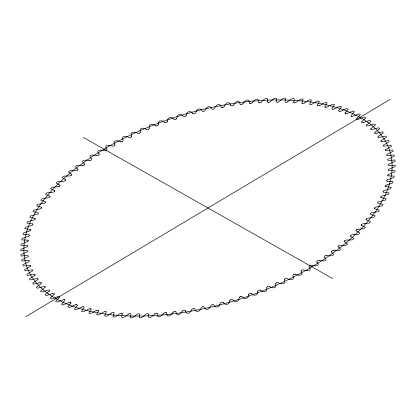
<?xml version="1.0" encoding="UTF-8"?>
<svg xmlns="http://www.w3.org/2000/svg" width="416" height="416" viewBox="0 0 416 416"><rect width="100%" height="100%" fill="white"/><g stroke="black" fill="none" stroke-linecap="round" stroke-linejoin="round"><path stroke-width="0.62" d="M158.309 124.816C157.643 120.276 161.954 119.652 164.757 122.429M257.691 291.184C258.357 295.724 254.046 296.348 251.243 293.571M148.398 314.2C147.399 320.642 152.568 316.493 154.736 313.888M267.602 101.8C268.601 95.358 263.432 99.507 261.264 102.112M167.497 121.456C167.248 117.052 171.356 116.137 174.028 119.236M248.503 294.544C248.752 298.948 244.644 299.863 241.972 296.764M139.516 314.387C137.909 320.975 143.458 316.789 145.746 314.283A1.477 0.749 -17.3 0 1 147.28 313.654M276.484 101.613C278.091 95.025 272.542 99.211 270.254 101.717A1.477 0.749 -17.3 0 1 268.72 102.346M28.288 240.802L28.309 240.646A1.477 0.749 -17.3 0 0 27.472 240.089M387.712 175.198L387.691 175.354A1.477 0.749 -17.3 0 0 388.528 175.911M29.323 235.347L29.297 235.466A1.477 0.749 -17.3 0 1 28.179 236.376M386.688 180.617L386.714 180.508A1.477 0.749 -17.3 0 1 387.821 179.624M176.8 118.336C176.925 114.098 180.892 112.845 183.394 116.288A1.477 0.749 -17.3 0 0 184.782 116.433L184.798 116.397M239.2 297.664C239.075 301.902 235.108 303.155 232.606 299.712A1.477 0.749 -17.3 0 0 231.218 299.567L231.223 299.598M30.831 229.96L30.789 230.079A1.477 0.749 -17.3 0 1 29.609 230.974M385.185 186.004L385.221 185.895A1.477 0.749 -17.3 0 1 386.391 185.026M186.186 115.461C186.644 111.405 190.549 109.803 192.826 113.594M229.814 300.539C229.356 304.595 225.451 306.197 223.174 302.406M122.351 313.893C119.532 320.642 125.746 316.576 128.289 314.2M293.649 102.107C296.468 95.358 290.254 99.424 287.711 101.8M98.415 310.981L96.585 314.678L98.597 315.016L103.808 311.896A1.477 0.749 -17.3 0 1 105.425 311.47L105.565 311.527M317.585 105.019L319.415 101.322L317.403 100.984L312.192 104.104A1.477 0.749 -17.3 0 1 310.575 104.53L310.393 104.468M224.073 106.569C225.623 103.288 229.642 100.183 230.714 105.456M191.927 309.431C190.377 312.712 186.358 315.817 185.286 310.544M91.01 309.442L88.863 313.149L90.797 313.565L96.184 310.554M324.99 106.558L327.137 102.851L325.203 102.435L319.816 105.446M45.516 202.415L45.432 202.524A1.477 0.749 -17.3 0 1 43.982 203.304M370.557 213.486L370.599 213.434A1.477 0.749 -17.3 0 1 372.018 212.696M233.501 105.03C235.206 101.936 239.512 98.54 240.094 104.114M182.499 310.97C180.794 314.064 176.488 317.46 175.906 311.886M83.923 307.627L81.468 311.34L83.32 311.828L88.873 308.932A1.477 0.749 -17.3 0 1 90.496 308.599L90.672 308.677M332.077 108.373L334.532 104.66L332.68 104.172L327.127 107.068A1.477 0.749 -17.3 0 1 325.504 107.401L325.348 107.328M366.252 219.014L366.298 218.956A1.477 0.749 -17.3 0 1 367.754 218.254L374.01 217.329L375.149 215.868L370.791 214.37A1.477 0.749 -17.3 0 1 370.427 213.595M242.861 103.771C244.702 100.844 249.33 97.224 249.387 103.054M173.139 312.229C171.298 315.156 166.67 318.776 166.613 312.946M366.231 219.04L366.174 219.107A1.477 0.749 -17.3 0 0 366.366 219.939M77.178 305.536L74.422 309.244L76.18 309.8L81.884 307.034M338.822 110.464L341.578 106.756L339.82 106.2L334.116 108.966M252.122 102.794C254.088 100.012 259.069 96.231 258.565 102.284M163.878 313.206C161.912 315.988 156.931 319.769 157.435 313.716M54.434 191.547L54.584 191.386A1.477 0.749 -17.3 0 0 54.465 190.544M361.566 224.453L361.416 224.614A1.477 0.749 -17.3 0 0 361.535 225.456M70.793 303.176L67.74 306.868L69.404 307.497L75.244 304.866M345.207 112.824L348.26 109.132L346.596 108.503L340.756 111.134M59.738 185.952L59.618 186.072A1.477 0.749 -17.3 0 1 58.068 186.737M356.252 230.058L356.408 229.902A1.477 0.749 -17.3 0 1 357.932 229.263M65.307 180.565L65.192 180.674A1.477 0.749 -17.3 0 1 63.606 181.308L57.564 181.662L56.098 183.087L59.68 185.094M59.16 297.69L55.552 301.314L57.013 302.078L63.071 299.733A1.477 0.749 -17.3 0 1 64.646 299.588M356.84 118.31L360.448 114.686L358.987 113.922L352.929 116.267A1.477 0.749 -17.3 0 1 351.354 116.412M350.849 235.29L350.834 235.3A1.477 0.749 -17.3 0 1 352.394 234.692L358.436 234.338L359.902 232.913L356.32 230.906M71.136 175.37L71.287 175.24A1.477 0.749 -17.3 0 0 71.422 174.34M344.807 240.682L344.713 240.76A1.477 0.749 -17.3 0 0 344.578 241.66M53.955 294.57L50.071 298.152L51.428 298.979L57.574 296.79M362.045 121.43L365.929 117.848L364.572 117.021L358.426 119.21A1.477 0.749 -17.3 0 1 356.84 119.288A1.477 0.749 -17.3 0 1 356.902 118.362M338.473 245.903L338.536 245.851A1.477 0.749 -17.3 0 1 340.153 245.31L345.961 245.346L347.636 243.963L344.614 241.639M77.449 170.16L77.464 170.149A1.477 0.749 -17.3 0 1 75.847 170.69L70.039 170.654L68.364 172.037L71.386 174.361M49.166 291.216L45.027 294.741L46.27 295.63L52.489 293.597M366.834 124.784L370.973 121.259L369.73 120.37L363.511 122.403M84.152 165.027L84.167 165.017A1.477 0.749 -17.3 0 1 82.519 165.526M331.744 251.046L331.848 250.973A1.477 0.749 -17.3 0 1 333.481 250.474M44.814 287.628L40.43 291.091L41.558 292.042L47.83 290.176A1.477 0.749 -17.3 0 1 49.322 290.181M371.186 128.372L375.57 124.909L374.442 123.958L368.17 125.824A1.477 0.749 -17.3 0 1 366.678 125.819M304.288 103.048L309.301 99.824L311.392 100.095L309.878 103.761A1.477 0.749 -17.3 0 0 310.341 104.494M111.712 312.952L106.699 316.176L104.608 315.905L106.122 312.239A1.477 0.749 -17.3 0 0 105.659 311.506M40.908 283.826L36.296 287.217L37.305 288.22L43.607 286.525A1.477 0.749 -17.3 0 1 45.063 286.577L45.136 286.712M375.092 132.174L379.704 128.783L378.695 127.78L372.393 129.475A1.477 0.749 -17.3 0 1 370.937 129.423L370.874 129.293M317.304 260.952L317.288 260.962A1.477 0.749 -17.3 0 0 316.82 261.908M98.582 155.121L98.712 155.038A1.477 0.749 -17.3 0 0 99.18 154.092M37.461 279.817L32.625 283.119L33.514 284.18L39.837 282.662M378.539 136.183L383.375 132.881L382.486 131.82L376.163 133.338M106.345 150.327L106.137 150.452A1.477 0.749 -17.3 0 1 104.525 150.795C101.275 149.802 94.708 149.396 99.138 154.112M309.785 265.595L309.863 265.548A1.477 0.749 -17.3 0 1 311.475 265.205C314.725 266.198 321.292 266.604 316.862 261.888M25.589 316.784L390.411 99.216M34.481 275.61L29.437 278.819L29.692 279.193L30.207 279.932L36.525 278.59A1.477 0.749 -17.3 0 1 37.903 278.746M381.519 140.39L386.563 137.181L386.308 136.807L385.793 136.068L379.475 137.41A1.477 0.749 -17.3 0 1 378.097 137.254M293.675 274.56L293.758 274.518A1.477 0.749 -17.3 0 1 295.355 274.269M122.387 141.409L122.242 141.482A1.477 0.749 -17.3 0 1 120.645 141.731M29.952 266.656L24.544 269.651L24.71 270.057L25.054 270.858L31.325 269.885A1.477 0.749 -17.3 0 1 32.604 270.135M386.048 149.344L391.456 146.349L391.29 145.943L390.946 145.142L384.675 146.115A1.477 0.749 -17.3 0 1 383.396 145.865M285.085 278.855L285.106 278.845A1.477 0.749 -17.3 0 0 284.31 279.796M130.66 137.264L130.894 137.155A1.477 0.749 -17.3 0 0 131.69 136.204M276.453 282.87L276.474 282.864A1.477 0.749 -17.3 0 0 275.6 283.806M347.032 113.573L352.992 111.077L354.557 111.774L351.218 115.44A1.477 0.749 -17.3 0 0 351.182 116.329M68.968 302.427L63.008 304.923L61.443 304.226L64.782 300.56A1.477 0.749 -17.3 0 0 64.818 299.671M276.624 282.797L276.708 282.755A1.477 0.749 -17.3 0 1 278.278 282.604C281.372 284.518 286.432 284.695 284.352 279.786M139.506 133.146L139.547 133.13A1.477 0.749 -17.3 0 0 140.4 132.194M139.334 133.224L139.313 133.234A1.477 0.749 -17.3 0 1 137.722 133.396C134.628 131.482 129.568 131.305 131.648 136.214M157.336 125.731L157.092 125.824A1.477 0.749 -17.3 0 1 155.568 125.876M258.887 290.186L258.908 290.176A1.477 0.749 -17.3 0 1 260.432 290.124M164.72 122.45A1.477 0.749 -17.3 0 0 166.223 122.476L166.26 122.429M27.227 241.686L21.154 244.01L21.018 245.388L26.863 245.378A1.477 0.749 -17.3 0 1 27.841 245.856M388.773 174.314L394.846 171.99L394.982 170.612L389.137 170.622A1.477 0.749 -17.3 0 1 388.159 170.144M249.766 293.561L249.787 293.556A1.477 0.749 -17.3 0 1 251.28 293.55M240.276 296.785L240.552 296.696M28.168 236.356L22.012 238.529L21.746 239.933L27.456 240.11M387.832 179.644L393.988 177.471L394.254 176.067L388.544 175.89M186.228 115.456A1.477 0.749 -17.3 0 1 185.063 116.35L184.938 116.355M230.948 299.676L230.974 299.671A1.477 0.749 -17.3 0 0 229.772 300.544M29.604 230.948L23.379 232.96L22.984 234.385L28.543 234.759M386.396 185.052L392.621 183.04L393.016 181.615L387.457 181.241M202.758 306.805L202.691 306.821A1.477 0.749 -17.3 0 0 201.354 307.611C200.07 311.132 196.212 313.83 194.73 308.916M221.27 107.084C219.762 102.138 215.972 104.9 214.604 108.389A1.477 0.749 -17.3 0 1 213.309 109.21L213.028 109.242A1.477 0.749 -17.3 0 1 211.749 108.997C210.174 104.478 206.086 106.834 205.114 110.484A1.477 0.749 -17.3 0 1 203.871 111.327M202.784 306.8L202.972 306.758A1.477 0.749 -17.3 0 1 204.251 307.003C205.826 311.522 209.914 309.166 210.886 305.516A1.477 0.749 -17.3 0 1 212.129 304.673M222.732 107.333L222.456 107.385M231.91 105.794L231.863 105.804A1.477 0.749 -17.3 0 1 230.672 105.472M43.992 203.278L37.69 204.417L36.67 205.878L41.262 207.199M372.008 212.722L378.31 211.583L379.33 210.122L374.738 208.801M184.137 310.196L184.158 310.19A1.477 0.749 -17.3 0 1 185.328 310.528M241.228 104.499L241.16 104.51A1.477 0.749 -17.3 0 1 240.053 104.125M387.941 155.501L394.092 154.908L394.264 155.766L394.347 156.192L388.622 158.943A1.477 0.749 -17.3 0 0 387.707 159.874M28.059 260.499L21.908 261.092L21.819 260.666L21.653 259.808L27.378 257.057A1.477 0.749 -17.3 0 0 28.293 256.126M174.746 311.501L174.84 311.49A1.477 0.749 -17.3 0 1 175.947 311.875M252.158 102.799A1.477 0.749 -17.3 0 1 250.65 103.501L250.39 103.496M165.428 312.525L165.36 312.53A1.477 0.749 -17.3 0 0 163.842 313.201M259.548 102.762L259.771 102.747A1.477 0.749 -17.3 0 0 261.295 102.118M156.426 313.238L156.494 313.238A1.477 0.749 -17.3 0 1 157.477 313.706M58.079 186.711L51.943 187.278L50.575 188.718L54.434 190.564M357.921 229.289L364.057 228.722L365.425 227.282L361.566 225.436M156.317 313.248L156.27 313.248A1.477 0.749 -17.3 0 0 154.705 313.882M259.704 102.752L259.506 102.762A1.477 0.749 -17.3 0 1 258.523 102.294M268.715 102.315L268.476 102.326M277.436 102.175L277.306 102.175A1.477 0.749 -17.3 0 1 276.442 101.618M277.477 102.175L277.54 102.175A1.477 0.749 -17.3 0 0 279.11 101.618C281.476 99.138 287.399 95.056 285.173 101.712A1.477 0.749 -17.3 0 0 285.875 102.346M121.451 313.238L121.514 313.243A1.477 0.749 -17.3 0 0 119.85 313.711L115.076 317.034L112.918 316.846L114.109 313.212A1.477 0.749 -17.3 0 0 113.563 312.51L113.469 312.536M294.362 102.747L294.549 102.762A1.477 0.749 -17.3 0 0 296.15 102.289L300.924 98.966L303.082 99.154L301.891 102.788A1.477 0.749 -17.3 0 0 302.437 103.49L302.708 103.485M385.876 186.664L391.269 187.231L390.744 188.672L384.472 190.518A1.477 0.749 -17.3 0 0 383.188 191.344M30.124 229.336L24.731 228.769L25.256 227.328L31.528 225.482A1.477 0.749 -17.3 0 0 32.812 224.656M82.54 165.506C79.102 164.986 71.687 165.152 77.808 169.125M333.46 250.494C336.898 251.014 344.313 250.848 338.192 246.875M383.807 192.15L389.022 192.91L388.372 194.36L382.065 196.035A1.477 0.749 -17.3 0 0 380.728 196.836M32.193 223.85L26.978 223.09L27.628 221.64L33.935 219.965A1.477 0.749 -17.3 0 0 35.272 219.164M89.56 160.456C86.2 159.817 78.998 159.728 84.588 163.992M326.44 255.544C329.8 256.183 337.002 256.272 331.412 252.008M381.259 197.678L386.277 198.624L385.502 200.086L379.179 201.583A1.477 0.749 -17.3 0 0 377.796 202.358M34.741 218.322L29.723 217.376L30.498 215.914L36.821 214.417A1.477 0.749 -17.3 0 0 38.204 213.642M96.902 155.542C93.6 154.768 86.679 154.456 91.702 158.985A1.477 0.749 -17.3 0 1 91.395 159.916M319.098 260.458C322.4 261.232 329.321 261.544 324.298 257.015A1.477 0.749 -17.3 0 1 324.605 256.084M97.776 310.206L97.812 310.211A1.477 0.749 -17.3 0 0 96.164 310.544M97.921 310.232L97.999 310.248A1.477 0.749 -17.3 0 1 98.457 310.981M318.188 105.789L318.204 105.794A1.477 0.749 -17.3 0 0 319.836 105.456M318.022 105.758L318.001 105.752A1.477 0.749 -17.3 0 1 317.543 105.019M120.671 141.705C117.499 140.332 111.654 139.979 114.884 144.815M295.329 274.295C298.501 275.668 304.346 276.021 301.116 271.185M76.814 304.652L76.861 304.668A1.477 0.749 -17.3 0 0 75.228 304.85M76.939 304.699L77.007 304.72A1.477 0.749 -17.3 0 1 77.215 305.536M366.397 219.918L370.51 221.593L369.257 223.044L363.043 223.803A1.477 0.749 -17.3 0 0 361.52 224.442M49.603 196.082L45.49 194.407L46.743 192.956L52.957 192.197A1.477 0.749 -17.3 0 0 54.48 191.558M345.467 113.729L345.301 113.662A1.477 0.749 -17.3 0 1 345.171 112.819M70.522 302.266L70.699 302.338A1.477 0.749 -17.3 0 1 70.829 303.181M146.593 129.506C143.489 127.395 138.83 127.286 140.358 132.205M269.407 286.494C272.511 288.605 277.17 288.714 275.642 283.795M350.662 236.309L353.969 238.482L352.399 239.886L346.45 240.068A1.477 0.749 -17.3 0 0 344.854 240.594M65.338 179.691L62.031 177.518L63.601 176.114L69.55 175.932A1.477 0.749 -17.3 0 0 71.146 175.406M83.304 137.389L332.696 278.611M155.605 125.856C152.708 123.386 148.132 123.765 149.25 128.398M260.395 290.144C263.292 292.614 267.868 292.235 266.75 287.602M41.241 282.828L41.309 282.906A1.477 0.749 -17.3 0 1 40.934 283.842M374.754 133.162L374.691 133.094A1.477 0.749 -17.3 0 1 375.066 132.158M309.13 266.614C312.941 271.32 306.717 271.034 303.519 269.849A1.477 0.749 -17.3 0 0 301.912 270.098M106.87 149.386C103.059 144.68 109.283 144.966 112.481 146.151A1.477 0.749 -17.3 0 0 114.088 145.902M106.912 149.37A1.477 0.749 -17.3 0 1 106.397 150.332M98.524 155.194A1.477 0.749 -17.3 0 1 96.876 155.563M91.177 160.066A1.477 0.749 -17.3 0 1 89.534 160.482M84.625 163.977A1.477 0.749 -17.3 0 1 84.36 164.913M77.844 169.104A1.477 0.749 -17.3 0 1 77.667 170.03M65.374 179.67A1.477 0.749 -17.3 0 1 65.369 180.56M59.717 185.073A1.477 0.749 -17.3 0 1 59.795 185.947M49.634 196.061A1.477 0.749 -17.3 0 1 49.884 196.882L49.738 197.002A1.477 0.749 -17.3 0 1 48.246 197.746L41.99 198.671L40.851 200.132L45.209 201.63A1.477 0.749 -17.3 0 1 45.573 202.405M41.288 207.173A1.477 0.749 -17.3 0 1 41.709 207.938M41.6 208.104A1.477 0.749 -17.3 0 1 40.17 208.874L33.857 210.168L32.958 211.63L37.768 212.768A1.477 0.749 -17.3 0 1 38.298 213.476M34.767 218.296A1.477 0.749 -17.3 0 1 35.35 218.998M32.214 223.824A1.477 0.749 -17.3 0 1 32.88 224.489M30.144 229.31A1.477 0.749 -17.3 0 1 30.888 229.939M28.564 234.733A1.477 0.749 -17.3 0 1 29.38 235.321M28.34 240.791A1.477 0.749 -17.3 0 1 27.238 241.701M27.83 246.012A1.477 0.749 -17.3 0 1 26.79 246.938L20.81 249.392L20.8 249.844L20.8 250.744L26.764 250.536A1.477 0.749 -17.3 0 1 27.81 250.973M27.815 251.129A1.477 0.749 -17.3 0 1 26.842 252.065L20.977 254.665L21.013 255.107L21.096 255.986L27.165 255.585A1.477 0.749 -17.3 0 1 28.272 255.975M28.064 260.473A1.477 0.749 -17.3 0 1 29.224 260.842M29.26 260.988A1.477 0.749 -17.3 0 1 28.439 261.945L22.844 264.805L22.968 265.226L23.228 266.053L29.448 265.268A1.477 0.749 -17.3 0 1 30.67 265.569M30.722 265.71A1.477 0.749 -17.3 0 1 29.973 266.672M32.666 270.27A1.477 0.749 -17.3 0 1 31.996 271.237L26.744 274.326L26.952 274.716L27.383 275.486L33.686 274.326A1.477 0.749 -17.3 0 1 35.017 274.529M35.095 274.659A1.477 0.749 -17.3 0 1 34.502 275.626M37.996 278.871A1.477 0.749 -17.3 0 1 37.482 279.833M39.832 282.641A1.477 0.749 -17.3 0 1 41.257 282.766M45.188 286.692A1.477 0.749 -17.3 0 1 44.84 287.638M49.457 290.285A1.477 0.749 -17.3 0 1 49.192 291.221M52.478 293.576A1.477 0.749 -17.3 0 1 54.012 293.556M54.158 293.649A1.477 0.749 -17.3 0 1 53.981 294.575M57.658 296.821A1.477 0.749 -17.3 0 1 59.254 296.764A1.477 0.749 -17.3 0 1 59.197 297.695M68.952 302.411A1.477 0.749 -17.3 0 1 70.559 302.234M81.869 307.018A1.477 0.749 -17.3 0 1 83.502 306.743M83.71 306.805A1.477 0.749 -17.3 0 1 83.959 307.627M90.709 308.646A1.477 0.749 -17.3 0 1 91.047 309.442M111.686 312.941A1.477 0.749 -17.3 0 1 113.318 312.484M121.727 313.227A1.477 0.749 -17.3 0 1 122.392 313.888M128.258 314.194A1.477 0.749 -17.3 0 1 129.87 313.643M130.125 313.654A1.477 0.749 -17.3 0 1 130.868 314.283C128.528 320.944 134.529 316.846 136.921 314.387A1.477 0.749 -17.3 0 1 138.481 313.794L138.715 313.825A1.477 0.749 -17.3 0 1 139.558 314.382M147.545 313.643A1.477 0.749 -17.3 0 1 148.439 314.189M165.625 312.473A1.477 0.749 -17.3 0 1 166.655 312.936M173.103 312.229A1.477 0.749 -17.3 0 1 174.574 311.496M182.458 310.97A1.477 0.749 -17.3 0 1 183.888 310.206M191.885 309.431A1.477 0.749 -17.3 0 1 193.268 308.636M193.549 308.584A1.477 0.749 -17.3 0 1 194.771 308.906M212.41 304.606A1.477 0.749 -17.3 0 1 213.741 304.829C215.644 309.015 219.643 307.003 220.366 303.16A1.477 0.749 -17.3 0 1 221.551 302.292M221.832 302.214A1.477 0.749 -17.3 0 1 223.21 302.39M239.158 297.669A1.477 0.749 -17.3 0 1 240.266 296.759M240.542 296.67A1.477 0.749 -17.3 0 1 242.008 296.743M248.461 294.549A1.477 0.749 -17.3 0 1 249.501 293.623M257.65 291.195A1.477 0.749 -17.3 0 1 258.622 290.254M266.708 287.612A1.477 0.749 -17.3 0 1 267.608 286.66M267.873 286.551A1.477 0.749 -17.3 0 1 269.438 286.473M285.319 278.71A1.477 0.749 -17.3 0 1 286.926 278.533C290.051 280.197 295.495 280.457 292.848 275.579A1.477 0.749 -17.3 0 1 293.483 274.622M301.075 271.196A1.477 0.749 -17.3 0 1 301.668 270.234M309.088 266.63A1.477 0.749 -17.3 0 1 309.603 265.668M317.476 260.806A1.477 0.749 -17.3 0 1 319.124 260.437M324.823 255.934A1.477 0.749 -17.3 0 1 326.466 255.518M331.375 252.023A1.477 0.749 -17.3 0 1 331.64 251.087M338.156 246.896A1.477 0.749 -17.3 0 1 338.333 245.97M350.626 236.33A1.477 0.749 -17.3 0 1 350.631 235.44M356.283 230.927A1.477 0.749 -17.3 0 1 356.205 230.053M374.712 208.827A1.477 0.749 -17.3 0 1 374.291 208.062M374.4 207.896A1.477 0.749 -17.3 0 1 375.83 207.126L382.143 205.832L383.042 204.37L378.232 203.232A1.477 0.749 -17.3 0 1 377.702 202.524M381.233 197.704A1.477 0.749 -17.3 0 1 380.65 197.002M383.786 192.176A1.477 0.749 -17.3 0 1 383.12 191.511M385.856 186.69A1.477 0.749 -17.3 0 1 385.112 186.061M387.436 181.267A1.477 0.749 -17.3 0 1 386.62 180.679M387.66 175.209A1.477 0.749 -17.3 0 1 388.762 174.299M388.17 169.988A1.477 0.749 -17.3 0 1 389.21 169.062L395.19 166.608L395.2 166.156L395.2 165.256L389.236 165.464A1.477 0.749 -17.3 0 1 388.19 165.027M388.185 164.871A1.477 0.749 -17.3 0 1 389.158 163.935L395.023 161.335L394.987 160.893L394.904 160.014L388.835 160.415A1.477 0.749 -17.3 0 1 387.728 160.025M387.936 155.527A1.477 0.749 -17.3 0 1 386.776 155.158M386.74 155.012A1.477 0.749 -17.3 0 1 387.561 154.055L393.156 151.195L393.032 150.774L392.772 149.947L386.552 150.732A1.477 0.749 -17.3 0 1 385.33 150.431M385.278 150.29A1.477 0.749 -17.3 0 1 386.027 149.328M383.334 145.73A1.477 0.749 -17.3 0 1 384.004 144.763L389.256 141.674L389.048 141.284L388.617 140.514L382.314 141.674A1.477 0.749 -17.3 0 1 380.983 141.471M380.905 141.341A1.477 0.749 -17.3 0 1 381.498 140.374M378.004 137.129A1.477 0.749 -17.3 0 1 378.518 136.167M376.168 133.359A1.477 0.749 -17.3 0 1 374.743 133.234M370.812 129.308A1.477 0.749 -17.3 0 1 371.16 128.362M366.543 125.715A1.477 0.749 -17.3 0 1 366.808 124.779M363.522 122.424A1.477 0.749 -17.3 0 1 361.988 122.444M361.842 122.351A1.477 0.749 -17.3 0 1 362.019 121.425M347.048 113.589A1.477 0.749 -17.3 0 1 345.441 113.766M340.772 111.15A1.477 0.749 -17.3 0 1 339.149 111.379L338.993 111.28A1.477 0.749 -17.3 0 1 338.785 110.464M334.131 108.982A1.477 0.749 -17.3 0 1 332.498 109.257M332.29 109.195A1.477 0.749 -17.3 0 1 332.041 108.373M325.291 107.354A1.477 0.749 -17.3 0 1 324.953 106.558M304.314 103.059A1.477 0.749 -17.3 0 1 302.682 103.516M294.273 102.773A1.477 0.749 -17.3 0 1 293.608 102.112M287.742 101.806A1.477 0.749 -17.3 0 1 286.13 102.357M268.455 102.357A1.477 0.749 -17.3 0 1 267.561 101.811M250.375 103.527A1.477 0.749 -17.3 0 1 249.345 103.064M242.897 103.771A1.477 0.749 -17.3 0 1 241.426 104.504M233.542 105.03A1.477 0.749 -17.3 0 1 232.112 105.794M224.115 106.569A1.477 0.749 -17.3 0 1 222.732 107.364M222.451 107.416A1.477 0.749 -17.3 0 1 221.229 107.094M203.59 111.394A1.477 0.749 -17.3 0 1 202.259 111.171C200.356 106.985 196.357 108.997 195.634 112.84A1.477 0.749 -17.3 0 1 194.449 113.708M194.168 113.786A1.477 0.749 -17.3 0 1 192.79 113.61M176.842 118.331A1.477 0.749 -17.3 0 1 175.734 119.241M175.458 119.33A1.477 0.749 -17.3 0 1 173.992 119.257M167.539 121.451A1.477 0.749 -17.3 0 1 166.499 122.377M158.35 124.805A1.477 0.749 -17.3 0 1 157.378 125.746M149.292 128.388A1.477 0.749 -17.3 0 1 148.392 129.34M148.127 129.449A1.477 0.749 -17.3 0 1 146.562 129.527M130.681 137.29A1.477 0.749 -17.3 0 1 129.074 137.467C125.949 135.803 120.505 135.543 123.152 140.421A1.477 0.749 -17.3 0 1 122.517 141.378M114.925 144.804A1.477 0.749 -17.3 0 1 114.332 145.766M132.288 316.035A190.502 96.403 -17.3 0 0 391.212 156.634A190.502 96.403 -17.3 0 0 100.5 151.33A190.502 96.403 -17.3 0 0 132.288 316.035"/></g></svg>
